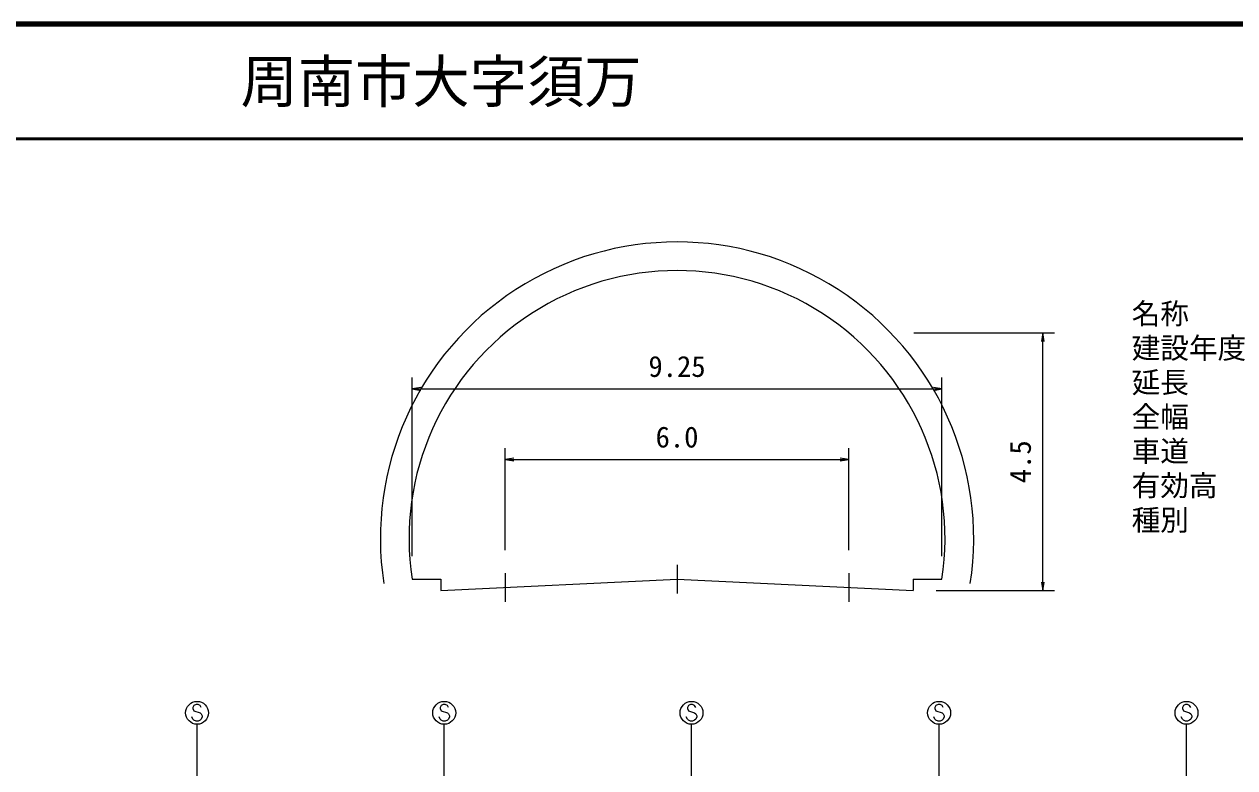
# Model space of a CAD drawing. Units: millimetres at full size, sheet at 1:1000, with parts at other scales. Extents: x 40000 to 680000, y 20000 to 380000.
# Drawn here: x 386139 to 491812, y 315091 to 380000 of the extents above; entities that cross this region are included whole.
import ezdxf
from ezdxf.enums import TextEntityAlignment as Align

# ---------------------------------------------------------------- set-up
doc = ezdxf.new("R2010")
doc.units = ezdxf.units.MM
doc.header["$LTSCALE"] = 1000
doc.linetypes.add('CHAIN', pattern=[18.5, 12, -1.5, 3.5, -1.5])
for name, color, linetype, lineweight in [('M-BGD', 7, 'Continuous', 25), ('M-BMK', 2, 'CHAIN', 13), ('M-STR-HTXT', 7, 'Continuous', 13), ('M-STR-STRC', 7, 'Continuous', 25), ('M-TTL', 2, 'Continuous', 140), ('M-TTL-LINE', 7, 'Continuous', 50)]:
    doc.layers.add(name, color=color, linetype=linetype, lineweight=lineweight)
doc.layers.add('M-TTL-TXT', color=7, linetype='Continuous')
doc.styles.add('ＭＳ ゴシック', font='')
doc.styles.get('ＭＳ ゴシック').set_extended_font_data('MS Gothic')

# ---------------------------------------------------------------- blocks, each defined once
blk = doc.blocks.new('open_arrow')
at = {"color": 0, "linetype": 'Continuous', "lineweight": -2}
blk.add_lwpolyline([(7.5, 1.25), (0, 0), (7.5, -1.25)], dxfattribs=at)

msp = doc.modelspace()

# ---------------------------------------------------------------- linework, layer by layer
at = {"layer": 'M-BGD'}
for p, q in [((419998, 331553), (422498, 331553)), ((422498, 331553), (422498, 330553)), ((463748, 331553), (463748, 330553)), ((463748, 331553), (466248, 331553))]:
    msp.add_line(p, q, dxfattribs=at)
msp.add_lwpolyline([(422498, 330553), (443123, 331553), (463748, 330553)], dxfattribs=at)
for radius in [25895, 23395]:
    msp.add_arc((443123, 335099), radius, 351.28178, 188.71822, dxfattribs=at)
at = {"layer": 'M-BMK'}
for p, q in [((428123, 332077), (428123, 329574)), ((443123, 332801), (443123, 330304)), ((458123, 332077), (458123, 329574))]:
    msp.add_line(p, q, dxfattribs=at)
at = {"layer": 'M-STR-HTXT'}
for p, q in [((463782, 353054), (476061, 353054)), ((475061, 330553), (475061, 353054)), ((419998, 333553), (419998, 349160)), ((466248, 333553), (466248, 349160)), ((419998, 348160), (466248, 348160)), ((428123, 334077), (428123, 342998)), ((458123, 334077), (458123, 342998)), ((428123, 341998), (458123, 341998)), ((465748, 330553), (476061, 330553)), ((401231, 293118), (401231, 318889)), ((422803, 293113), (422802, 318889)), ((444389, 293131), (444388, 318889)), ((466002, 293079), (466002, 318890)), ((487599, 293063), (487599, 318890))]:
    msp.add_line(p, q, dxfattribs=at)
at = {"layer": 'M-STR-STRC'}
for p, q in [((400958, 320525), (400868, 320343)), ((400868, 320343), (400868, 320252)), ((400868, 320252), (400958, 320071)), ((401140, 320616), (400958, 320525)), ((401322, 320616), (401140, 320616)), ((401504, 320525), (401322, 320616)), ((401595, 320343), (401504, 320525)), ((422529, 320525), (422439, 320344)), ((422439, 320344), (422439, 320253)), ((422439, 320253), (422529, 320071)), ((422711, 320616), (422529, 320525)), ((422893, 320616), (422711, 320616)), ((423075, 320525), (422893, 320616)), ((423166, 320344), (423075, 320525)), ((444116, 320526), (444025, 320344)), ((444025, 320344), (444025, 320253)), ((444025, 320253), (444116, 320071)), ((444297, 320617), (444116, 320526)), ((444479, 320617), (444297, 320617)), ((444661, 320526), (444479, 320617)), ((444752, 320344), (444661, 320526)), ((465729, 320526), (465638, 320344)), ((465638, 320344), (465638, 320253)), ((465638, 320253), (465729, 320071)), ((465911, 320617), (465729, 320526)), ((466093, 320617), (465911, 320617)), ((466274, 320526), (466093, 320617)), ((466365, 320344), (466274, 320526)), ((487326, 320526), (487235, 320344)), ((487235, 320344), (487235, 320254)), ((487235, 320254), (487326, 320072)), ((487508, 320617), (487326, 320526)), ((487690, 320617), (487508, 320617)), ((487872, 320526), (487690, 320617)), ((487963, 320344), (487872, 320526)), ((400868, 319343), (400777, 319525)), ((400958, 319252), (400868, 319343)), ((400958, 320071), (401504, 319889)), ((401140, 319162), (400958, 319252)), ((401322, 319162), (401140, 319162)), ((401504, 319252), (401322, 319162)), ((401504, 319889), (401595, 319798)), ((401595, 319343), (401504, 319252)), ((401595, 319798), (401686, 319616)), ((401686, 319525), (401595, 319343)), ((401686, 319616), (401686, 319525)), ((422439, 319344), (422348, 319525)), ((422529, 319253), (422439, 319344)), ((422529, 320071), (423075, 319889)), ((422711, 319162), (422529, 319253)), ((422893, 319162), (422711, 319162)), ((423075, 319253), (422893, 319162)), ((423075, 319889), (423166, 319798)), ((423166, 319344), (423075, 319253)), ((423166, 319798), (423257, 319616)), ((423257, 319525), (423166, 319344)), ((423257, 319616), (423257, 319525)), ((444025, 319344), (443934, 319526)), ((444116, 319253), (444025, 319344)), ((444116, 320071), (444661, 319889)), ((444297, 319162), (444116, 319253)), ((444479, 319162), (444297, 319162)), ((444661, 319253), (444479, 319162)), ((444661, 319889), (444752, 319798)), ((444752, 319344), (444661, 319253)), ((444752, 319798), (444843, 319617)), ((444843, 319526), (444752, 319344)), ((444843, 319617), (444843, 319526)), ((465638, 319344), (465547, 319526)), ((465729, 319253), (465638, 319344)), ((465729, 320071), (466274, 319890)), ((465911, 319162), (465729, 319253)), ((466093, 319162), (465911, 319162)), ((466274, 319253), (466093, 319162)), ((466274, 319890), (466365, 319799)), ((466365, 319344), (466274, 319253)), ((466365, 319799), (466456, 319617)), ((466456, 319526), (466365, 319344)), ((466456, 319617), (466456, 319526)), ((487235, 319344), (487145, 319526)), ((487326, 319254), (487235, 319344)), ((487326, 320072), (487872, 319890)), ((487508, 319163), (487326, 319254)), ((487690, 319163), (487508, 319163)), ((487872, 319254), (487690, 319163)), ((487872, 319890), (487963, 319799)), ((487963, 319344), (487872, 319254)), ((487963, 319799), (488054, 319617)), ((488054, 319526), (487963, 319344)), ((488054, 319617), (488054, 319526))]:
    msp.add_line(p, q, dxfattribs=at)
for centre in [(401231, 319889), (422802, 319889), (444388, 319889), (466002, 319890), (487599, 319890)]:
    msp.add_circle(centre, 1000, dxfattribs=at)
at = {"layer": 'M-TTL'}
msp.add_line((680000, 380000), (40000, 380000), dxfattribs=at)
at = {"layer": 'M-TTL-LINE'}
msp.add_line((40000, 370000), (680000, 370000), dxfattribs=at)

# ---------------------------------------------------------------- block references
at = {"layer": 'M-STR-HTXT', "xscale": 100, "yscale": 100}
for p, rotation in [((475061, 353054), 270), ((466248, 348160), 180), ((458123, 341998), 180), ((475061, 330553), 90)]:
    msp.add_blockref('open_arrow', p, dxfattribs=dict(at, rotation=rotation))
for p in [(419998, 348160), (428123, 341998)]:
    msp.add_blockref('open_arrow', p, dxfattribs=at)

# ---------------------------------------------------------------- texts
at = {"layer": 'M-STR-HTXT', "style": 'ＭＳ ゴシック'}
for s, p in [('名称', (482809, 353265)), ('建設年度', (482809, 350265)), ('延長', (482809, 347265)), ('全幅', (482809, 344265)), ('車道', (482809, 341265)), ('有効高', (482809, 338265)), ('種別', (482809, 335253))]:
    msp.add_text(s, height=1833, dxfattribs=at).set_placement(p, align=Align.BOTTOM_LEFT)
for s, p in [('9.25', (443123, 348660)), ('6.0', (443123, 342498))]:
    msp.add_text(s, height=1833, dxfattribs=at).set_placement(p, align=Align.BOTTOM_CENTER)
msp.add_text('4.5', height=1833, rotation=90, dxfattribs=at).set_placement((474561, 341804), align=Align.BOTTOM_CENTER)
at = {"layer": 'M-TTL-TXT', "style": 'ＭＳ ゴシック'}
msp.add_text('周南市大字須万', height=3666, dxfattribs=at).set_placement((405024, 375000), align=Align.MIDDLE_LEFT)

doc.saveas('drawing.dxf')
